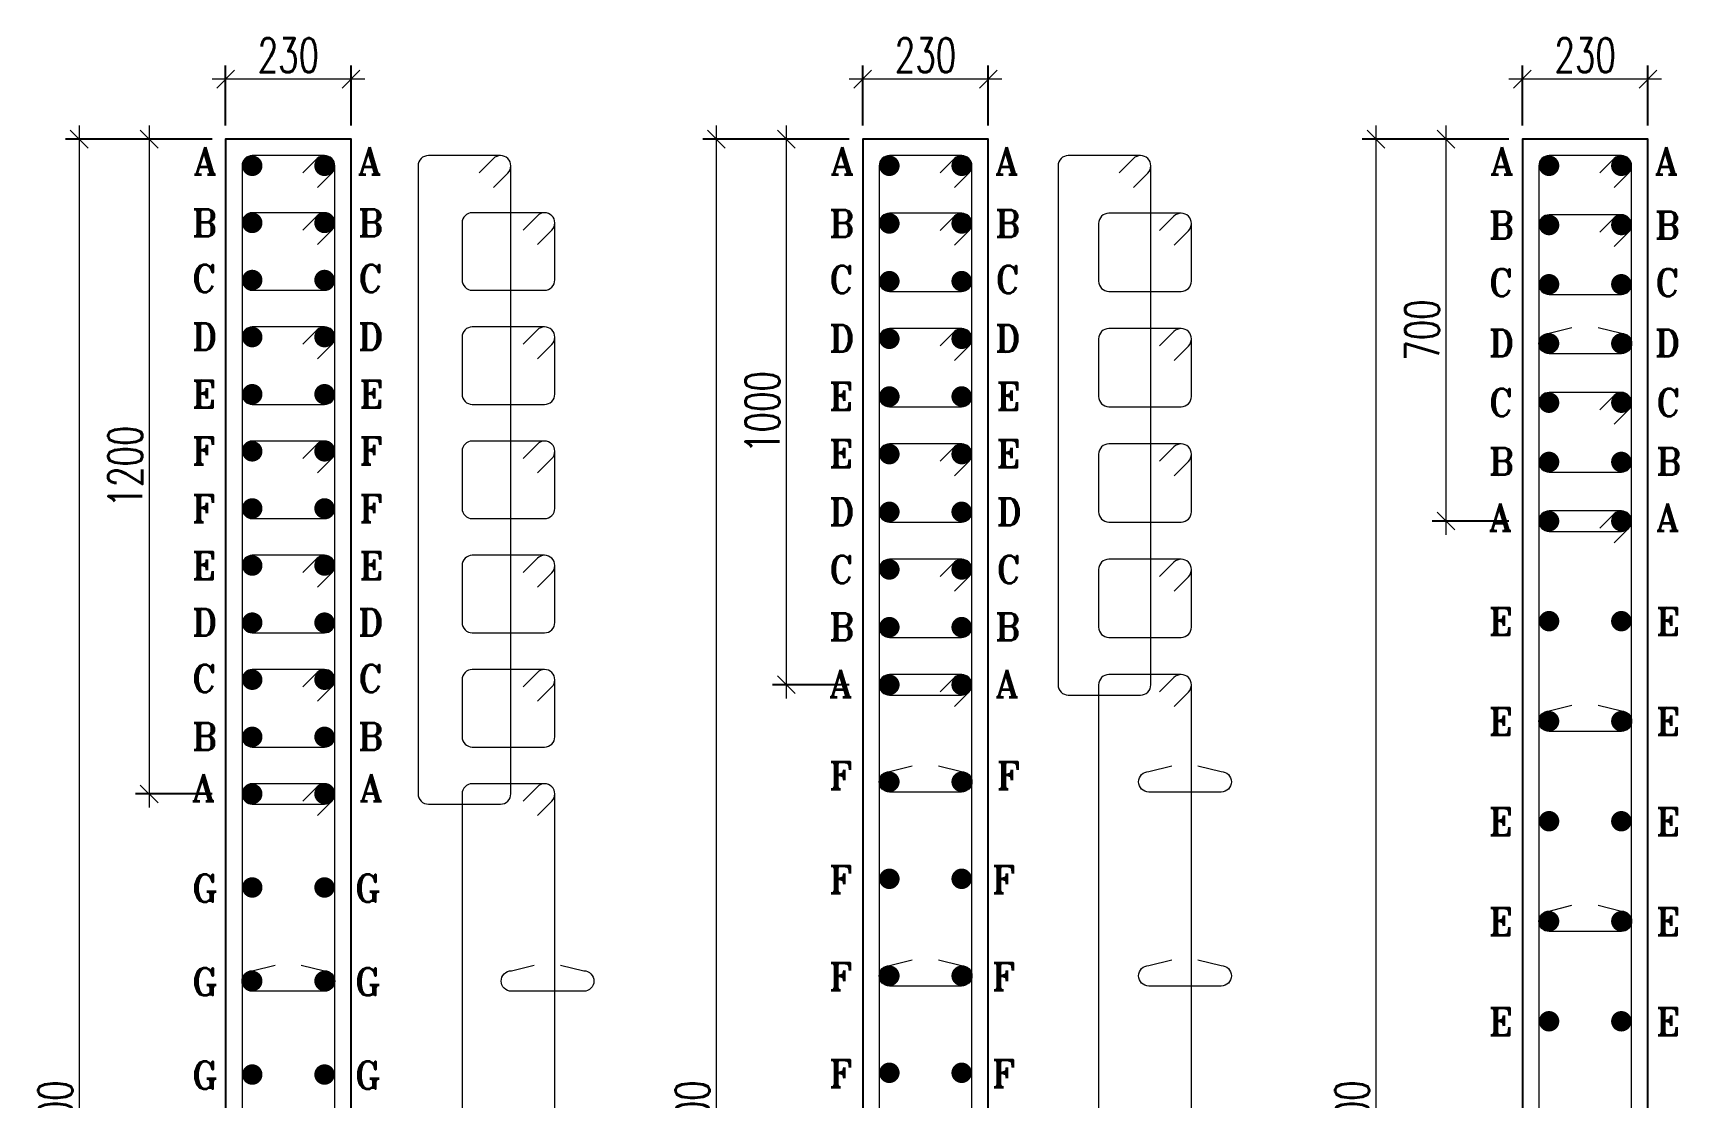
# Model space of a CAD drawing. Header units: millimetres. Extents: x 1123469 to 1752051, y -126924 to 196924.
# Drawn here: x 1614841 to 1626904, y -83919 to -76117 of the extents above; entities that cross this region are included whole.
import ezdxf

# ---------------------------------------------------------------- set-up
doc = ezdxf.new("R2010")
doc.units = ezdxf.units.MM
doc.header["$LTSCALE"] = 500
doc.header["$MEASUREMENT"] = 0
doc.header["$PDMODE"] = 34
doc.layers.get('Defpoints').update_dxf_attribs({"lineweight": 0})
doc.layers.add('DIAMENTION', color=1, linetype='Continuous', lineweight=0)
doc.layers.add('STEEL', color=7, linetype='Continuous', lineweight=20)
for name, color, linetype in [('Reinf', 4, 'Continuous'), ('S-TEXT', 3, 'Continuous'), ('TOWER AREA COLUMN.', 6, 'Continuous')]:
    doc.layers.add(name, color=color, linetype=linetype)
doc.styles.add('2MM', font='romans.shx', dxfattribs={"width": 0.7})
doc.styles.add('ROMANT', font='romant__.ttf', dxfattribs={"width": 0.9, "height": 600})
doc.dimstyles.new('SHUIB', dxfattribs={"dimtxt": 200, "dimasz": 180, "dimexe": 100, "dimexo": 250, "dimgap": 50, "dimtad": 2, "dimdec": 0, "dimzin": 1, "dimdsep": 46, "dimtxsty": '2MM', "dimblk": 'OBLIQUE', "dimcen": 0, "dimdle": 100, "dimclrd": 1, "dimclre": 1, "dimclrt": 3, "dimadec": 0, "dimazin": 0, "dimtfac": 1, "dimtdec": 0, "dimtix": 1, "dimtmove": 2, "dimatfit": 3, "dimfxl": 1, "dimtolj": 1, "dimlwd": -1, "dimarcsym": 0})

# ---------------------------------------------------------------- blocks, each defined once
blk = doc.blocks.new('_Oblique')
at = {"color": 0, "linetype": 'ByBlock', "lineweight": -2}
blk.add_line((-0.5, -0.5), (0.5, 0.5), dxfattribs=at)
blk = doc.blocks.new('*D294')
at = {"layer": 'Defpoints', "color": 0, "ltscale": 100, "transparency": 16777216}
for p in [(1616254, -76456), (1616254, -76896), (1617174, -76896)]:
    blk.add_point(p, dxfattribs=at)
at = {"layer": 'DIAMENTION', "color": 1, "lineweight": -2, "ltscale": 100, "transparency": 16777216}
for p, q in [((1616254, -76796), (1616254, -76356)), ((1617174, -76796), (1617174, -76356))]:
    blk.add_line(p, q, dxfattribs=at)
at = {"layer": 'DIAMENTION', "color": 1, "ltscale": 100, "transparency": 16777216}
blk.add_line((1617274, -76456), (1616154, -76456), dxfattribs=at)
at = {"layer": 'DIAMENTION', "color": 1, "ltscale": 100, "transparency": 16777216, "xscale": 130, "yscale": 130, "zscale": 130, "rotation": 180}
blk.add_blockref('_Oblique', (1616254, -76456), dxfattribs=at)
at = {"layer": 'DIAMENTION', "color": 1, "ltscale": 100, "transparency": 16777216, "xscale": 130, "yscale": 130, "zscale": 130}
blk.add_blockref('_Oblique', (1617174, -76456), dxfattribs=at)
at = {"layer": 'DIAMENTION', "color": 3, "ltscale": 100, "transparency": 16777216, "insert": (1616714, -76281), "char_height": 250, "attachment_point": 5, "style": '2MM'}
blk.add_mtext('\\A1;230', dxfattribs=at)
blk = doc.blocks.new('*D295')
at = {"layer": 'Defpoints', "color": 0, "ltscale": 100, "transparency": 16777216}
for p in [(1616254, -76896), (1615180, -91296), (1616254, -91296)]:
    blk.add_point(p, dxfattribs=at)
at = {"layer": 'DIAMENTION', "color": 1, "ltscale": 100, "transparency": 16777216}
blk.add_line((1615180, -76796), (1615180, -91396), dxfattribs=at)
at = {"layer": 'DIAMENTION', "color": 1, "lineweight": -2, "ltscale": 100, "transparency": 16777216}
for p, q in [((1616154, -76896), (1615080, -76896)), ((1616154, -91296), (1615080, -91296))]:
    blk.add_line(p, q, dxfattribs=at)
at = {"layer": 'DIAMENTION', "color": 1, "ltscale": 100, "transparency": 16777216, "xscale": 130, "yscale": 130, "zscale": 130}
for p, rotation in [((1615180, -76896), 90), ((1615180, -91296), 270)]:
    blk.add_blockref('_Oblique', p, dxfattribs=dict(at, rotation=rotation))
at = {"layer": 'DIAMENTION', "color": 3, "ltscale": 100, "transparency": 16777216, "insert": (1615005, -84096), "char_height": 250, "attachment_point": 5, "rotation": 90, "style": '2MM'}
blk.add_mtext('\\A1;3600', dxfattribs=at)
blk = doc.blocks.new('*D769')
at = {"layer": 'Defpoints', "color": 0, "ltscale": 100, "transparency": 16777216}
for p in [(1616254, -76896), (1615693, -81696), (1616254, -81696)]:
    blk.add_point(p, dxfattribs=at)
at = {"layer": 'DIAMENTION', "color": 1, "ltscale": 100, "transparency": 16777216}
blk.add_line((1615693, -76796), (1615693, -81796), dxfattribs=at)
at = {"layer": 'DIAMENTION', "color": 1, "lineweight": -2, "ltscale": 100, "transparency": 16777216}
for p, q in [((1616154, -76896), (1615593, -76896)), ((1616154, -81696), (1615593, -81696))]:
    blk.add_line(p, q, dxfattribs=at)
at = {"layer": 'DIAMENTION', "color": 1, "ltscale": 100, "transparency": 16777216, "xscale": 130, "yscale": 130, "zscale": 130}
for p, rotation in [((1615693, -76896), 90), ((1615693, -81696), 270)]:
    blk.add_blockref('_Oblique', p, dxfattribs=dict(at, rotation=rotation))
at = {"layer": 'DIAMENTION', "color": 3, "ltscale": 100, "transparency": 16777216, "insert": (1615518, -79296), "char_height": 250, "attachment_point": 5, "rotation": 90, "style": '2MM'}
blk.add_mtext('\\A1;1200', dxfattribs=at)
blk = doc.blocks.new('*D771')
at = {"layer": 'Defpoints', "color": 0, "ltscale": 100, "transparency": 16777216}
for p in [(1620926, -76456), (1620926, -76896), (1621846, -76896)]:
    blk.add_point(p, dxfattribs=at)
at = {"layer": 'DIAMENTION', "color": 1, "lineweight": -2, "ltscale": 100, "transparency": 16777216}
for p, q in [((1620926, -76796), (1620926, -76356)), ((1621846, -76796), (1621846, -76356))]:
    blk.add_line(p, q, dxfattribs=at)
at = {"layer": 'DIAMENTION', "color": 1, "ltscale": 100, "transparency": 16777216}
blk.add_line((1621946, -76456), (1620826, -76456), dxfattribs=at)
at = {"layer": 'DIAMENTION', "color": 1, "ltscale": 100, "transparency": 16777216, "xscale": 130, "yscale": 130, "zscale": 130, "rotation": 180}
blk.add_blockref('_Oblique', (1620926, -76456), dxfattribs=at)
at = {"layer": 'DIAMENTION', "color": 1, "ltscale": 100, "transparency": 16777216, "xscale": 130, "yscale": 130, "zscale": 130}
blk.add_blockref('_Oblique', (1621846, -76456), dxfattribs=at)
at = {"layer": 'DIAMENTION', "color": 3, "ltscale": 100, "transparency": 16777216, "insert": (1621386, -76281), "char_height": 250, "attachment_point": 5, "style": '2MM'}
blk.add_mtext('\\A1;230', dxfattribs=at)
blk = doc.blocks.new('*D772')
at = {"layer": 'Defpoints', "color": 0, "ltscale": 100, "transparency": 16777216}
for p in [(1620926, -76896), (1619852, -91296), (1620926, -91296)]:
    blk.add_point(p, dxfattribs=at)
at = {"layer": 'DIAMENTION', "color": 1, "ltscale": 100, "transparency": 16777216}
blk.add_line((1619852, -76796), (1619852, -91396), dxfattribs=at)
at = {"layer": 'DIAMENTION', "color": 1, "lineweight": -2, "ltscale": 100, "transparency": 16777216}
for p, q in [((1620826, -76896), (1619752, -76896)), ((1620826, -91296), (1619752, -91296))]:
    blk.add_line(p, q, dxfattribs=at)
at = {"layer": 'DIAMENTION', "color": 1, "ltscale": 100, "transparency": 16777216, "xscale": 130, "yscale": 130, "zscale": 130}
for p, rotation in [((1619852, -76896), 90), ((1619852, -91296), 270)]:
    blk.add_blockref('_Oblique', p, dxfattribs=dict(at, rotation=rotation))
at = {"layer": 'DIAMENTION', "color": 3, "ltscale": 100, "transparency": 16777216, "insert": (1619677, -84096), "char_height": 250, "attachment_point": 5, "rotation": 90, "style": '2MM'}
blk.add_mtext('\\A1;3600', dxfattribs=at)
blk = doc.blocks.new('*D770')
at = {"layer": 'Defpoints', "color": 0, "ltscale": 100, "transparency": 16777216}
for p in [(1620926, -76896), (1620365, -80896), (1620926, -80896)]:
    blk.add_point(p, dxfattribs=at)
at = {"layer": 'DIAMENTION', "color": 1, "ltscale": 100, "transparency": 16777216}
blk.add_line((1620365, -76796), (1620365, -80996), dxfattribs=at)
at = {"layer": 'DIAMENTION', "color": 1, "lineweight": -2, "ltscale": 100, "transparency": 16777216}
for p, q in [((1620826, -76896), (1620265, -76896)), ((1620826, -80896), (1620265, -80896))]:
    blk.add_line(p, q, dxfattribs=at)
at = {"layer": 'DIAMENTION', "color": 1, "ltscale": 100, "transparency": 16777216, "xscale": 130, "yscale": 130, "zscale": 130}
for p, rotation in [((1620365, -76896), 90), ((1620365, -80896), 270)]:
    blk.add_blockref('_Oblique', p, dxfattribs=dict(at, rotation=rotation))
at = {"layer": 'DIAMENTION', "color": 3, "ltscale": 100, "transparency": 16777216, "insert": (1620190, -78896), "char_height": 250, "attachment_point": 5, "rotation": 90, "style": '2MM'}
blk.add_mtext('\\A1;1000', dxfattribs=at)
blk = doc.blocks.new('*D774')
at = {"layer": 'Defpoints', "color": 0, "ltscale": 100, "transparency": 16777216}
for p in [(1625763, -76456), (1625763, -76896), (1626683, -76896)]:
    blk.add_point(p, dxfattribs=at)
at = {"layer": 'DIAMENTION', "color": 1, "lineweight": -2, "ltscale": 100, "transparency": 16777216}
for p, q in [((1625763, -76796), (1625763, -76356)), ((1626683, -76796), (1626683, -76356))]:
    blk.add_line(p, q, dxfattribs=at)
at = {"layer": 'DIAMENTION', "color": 1, "ltscale": 100, "transparency": 16777216}
blk.add_line((1626783, -76456), (1625663, -76456), dxfattribs=at)
at = {"layer": 'DIAMENTION', "color": 1, "ltscale": 100, "transparency": 16777216, "xscale": 130, "yscale": 130, "zscale": 130, "rotation": 180}
blk.add_blockref('_Oblique', (1625763, -76456), dxfattribs=at)
at = {"layer": 'DIAMENTION', "color": 1, "ltscale": 100, "transparency": 16777216, "xscale": 130, "yscale": 130, "zscale": 130}
blk.add_blockref('_Oblique', (1626683, -76456), dxfattribs=at)
at = {"layer": 'DIAMENTION', "color": 3, "ltscale": 100, "transparency": 16777216, "insert": (1626223, -76281), "char_height": 250, "attachment_point": 5, "style": '2MM'}
blk.add_mtext('\\A1;230', dxfattribs=at)
blk = doc.blocks.new('*D775')
at = {"layer": 'Defpoints', "color": 0, "ltscale": 100, "transparency": 16777216}
for p in [(1625763, -76896), (1624689, -91296), (1625763, -91296)]:
    blk.add_point(p, dxfattribs=at)
at = {"layer": 'DIAMENTION', "color": 1, "ltscale": 100, "transparency": 16777216}
blk.add_line((1624689, -76796), (1624689, -91396), dxfattribs=at)
at = {"layer": 'DIAMENTION', "color": 1, "lineweight": -2, "ltscale": 100, "transparency": 16777216}
for p, q in [((1625663, -76896), (1624589, -76896)), ((1625663, -91296), (1624589, -91296))]:
    blk.add_line(p, q, dxfattribs=at)
at = {"layer": 'DIAMENTION', "color": 1, "ltscale": 100, "transparency": 16777216, "xscale": 130, "yscale": 130, "zscale": 130}
for p, rotation in [((1624689, -76896), 90), ((1624689, -91296), 270)]:
    blk.add_blockref('_Oblique', p, dxfattribs=dict(at, rotation=rotation))
at = {"layer": 'DIAMENTION', "color": 3, "ltscale": 100, "transparency": 16777216, "insert": (1624514, -84096), "char_height": 250, "attachment_point": 5, "rotation": 90, "style": '2MM'}
blk.add_mtext('\\A1;3600', dxfattribs=at)
blk = doc.blocks.new('*D773')
at = {"layer": 'Defpoints', "color": 0, "ltscale": 100, "transparency": 16777216}
for p in [(1625763, -76896), (1625202, -79696), (1625763, -79696)]:
    blk.add_point(p, dxfattribs=at)
at = {"layer": 'DIAMENTION', "color": 1, "ltscale": 100, "transparency": 16777216}
blk.add_line((1625202, -76796), (1625202, -79796), dxfattribs=at)
at = {"layer": 'DIAMENTION', "color": 1, "lineweight": -2, "ltscale": 100, "transparency": 16777216}
for p, q in [((1625663, -76896), (1625102, -76896)), ((1625663, -79696), (1625102, -79696))]:
    blk.add_line(p, q, dxfattribs=at)
at = {"layer": 'DIAMENTION', "color": 1, "ltscale": 100, "transparency": 16777216, "xscale": 130, "yscale": 130, "zscale": 130}
for p, rotation in [((1625202, -76896), 90), ((1625202, -79696), 270)]:
    blk.add_blockref('_Oblique', p, dxfattribs=dict(at, rotation=rotation))
at = {"layer": 'DIAMENTION', "color": 3, "ltscale": 100, "transparency": 16777216, "insert": (1625027, -78296), "char_height": 250, "attachment_point": 5, "rotation": 90, "style": '2MM'}
blk.add_mtext('\\A1;700', dxfattribs=at)

msp = doc.modelspace()

# ---------------------------------------------------------------- linework, layer by layer
at = {"layer": 'Reinf', "color": 4, "linetype": 'ByBlock', "const_width": 75}
for points in [[(1616449.1, -77128.9, -1), (1616449.1, -77053.9, -1)], [(1616979.1, -77128.9, 1), (1616979.1, -77053.9, 1)], [(1621121, -77128.9, -1), (1621121, -77053.9, -1)], [(1621651, -77128.9, 1), (1621651, -77053.9, 1)], [(1625958.3, -77128.9, -1), (1625958.3, -77053.9, -1)], [(1626488.3, -77128.9, 1), (1626488.3, -77053.9, 1)], [(1616449.1, -77547.5, -1), (1616449.1, -77472.5, -1)], [(1616979.1, -77547.5, 1), (1616979.1, -77472.5, 1)], [(1621121, -77551.7, -1), (1621121, -77476.7, -1)], [(1621651, -77551.7, 1), (1621651, -77476.7, 1)], [(1625958.3, -77563.1, -1), (1625958.3, -77488.1, -1)], [(1626488.3, -77563.1, 1), (1626488.3, -77488.1, 1)], [(1616449.1, -77966.2, -1), (1616449.1, -77891.2, -1)], [(1616979.1, -77966.2, 1), (1616979.1, -77891.2, 1)], [(1621121, -77974.5, -1), (1621121, -77899.5, -1)], [(1621651, -77974.5, 1), (1621651, -77899.5, 1)], [(1625958.3, -77997.2, -1), (1625958.3, -77922.2, -1)], [(1626488.3, -77997.2, 1), (1626488.3, -77922.2, 1)], [(1616449.1, -78384.8, -1), (1616449.1, -78309.8, -1)], [(1616979.1, -78384.8, 1), (1616979.1, -78309.8, 1)], [(1621121, -78397.2, -1), (1621121, -78322.2, -1)], [(1621651, -78397.2, 1), (1621651, -78322.2, 1)], [(1625958.3, -78431.4, -1), (1625958.3, -78356.4, -1)], [(1626488.3, -78431.4, 1), (1626488.3, -78356.4, 1)], [(1616449.1, -78803.4, -1), (1616449.1, -78728.4, -1)], [(1616979.1, -78803.4, 1), (1616979.1, -78728.4, 1)], [(1621121, -78820, -1), (1621121, -78745, -1)], [(1621651, -78820, 1), (1621651, -78745, 1)], [(1625958.3, -78865.6, -1), (1625958.3, -78790.6, -1)], [(1626488.3, -78865.6, 1), (1626488.3, -78790.6, 1)], [(1616449.1, -79222.1, -1), (1616449.1, -79147.1, -1)], [(1616979.1, -79222.1, 1), (1616979.1, -79147.1, 1)], [(1621121, -79242.8, -1), (1621121, -79167.8, -1)], [(1621651, -79242.8, 1), (1621651, -79167.8, 1)], [(1625958.3, -79299.7, -1), (1625958.3, -79224.7, -1)], [(1626488.3, -79299.7, 1), (1626488.3, -79224.7, 1)], [(1616449.1, -79640.7, -1), (1616449.1, -79565.7, -1)], [(1616979.1, -79640.7, 1), (1616979.1, -79565.7, 1)], [(1621121, -79665.6, -1), (1621121, -79590.6, -1)], [(1621651, -79665.6, 1), (1621651, -79590.6, 1)], [(1625958.3, -79733.9, -1), (1625958.3, -79658.9, -1)], [(1626488.3, -79733.9, 1), (1626488.3, -79658.9, 1)], [(1616449.1, -80059.4, -1), (1616449.1, -79984.4, -1)], [(1616979.1, -80059.4, 1), (1616979.1, -79984.4, 1)], [(1621121, -80088.3, -1), (1621121, -80013.3, -1)], [(1621651, -80088.3, 1), (1621651, -80013.3, 1)], [(1616449.1, -80478, -1), (1616449.1, -80403, -1)], [(1616979.1, -80478, 1), (1616979.1, -80403, 1)], [(1621121, -80511.1, -1), (1621121, -80436.1, -1)], [(1621651, -80511.1, 1), (1621651, -80436.1, 1)], [(1625958.3, -80467.2, -1), (1625958.3, -80392.2, -1)], [(1626488.3, -80467.2, 1), (1626488.3, -80392.2, 1)], [(1616449.1, -80896.6, -1), (1616449.1, -80821.6, -1)], [(1616979.1, -80896.6, 1), (1616979.1, -80821.6, 1)], [(1621121, -80933.9, -1), (1621121, -80858.9, -1)], [(1621651, -80933.9, 1), (1621651, -80858.9, 1)], [(1625958.3, -81200.6, -1), (1625958.3, -81125.6, -1)], [(1626488.3, -81200.6, 1), (1626488.3, -81125.6, 1)], [(1616449.1, -81315.3, -1), (1616449.1, -81240.3, -1)], [(1616979.1, -81315.3, 1), (1616979.1, -81240.3, 1)], [(1621121, -81570, 1), (1621121, -81645, 1)], [(1621651, -81570, -1), (1621651, -81645, -1)], [(1616449.1, -81658.9, 1), (1616449.1, -81733.9, 1)], [(1616979.1, -81658.9, -1), (1616979.1, -81733.9, -1)], [(1625958.3, -81933.9, -1), (1625958.3, -81858.9, -1)], [(1626488.3, -81933.9, 1), (1626488.3, -81858.9, 1)], [(1621121, -82356.1, -1), (1621121, -82281.1, -1)], [(1621651, -82356.1, 1), (1621651, -82281.1, 1)], [(1616449.1, -82419.6, -1), (1616449.1, -82344.6, -1)], [(1616979.1, -82419.6, 1), (1616979.1, -82344.6, 1)], [(1625958.3, -82667.2, -1), (1625958.3, -82592.2, -1)], [(1626488.3, -82667.2, 1), (1626488.3, -82592.2, 1)], [(1616449.1, -83105.3, -1), (1616449.1, -83030.3, -1)], [(1616979.1, -83105.3, 1), (1616979.1, -83030.3, 1)], [(1621121, -83067.2, -1), (1621121, -82992.2, -1)], [(1621651, -83067.2, 1), (1621651, -82992.2, 1)], [(1625958.3, -83400.6, -1), (1625958.3, -83325.6, -1)], [(1626488.3, -83400.6, 1), (1626488.3, -83325.6, 1)], [(1616449.1, -83791, -1), (1616449.1, -83716, -1)], [(1616979.1, -83791, 1), (1616979.1, -83716, 1)], [(1621121, -83778.3, -1), (1621121, -83703.3, -1)], [(1621651, -83778.3, 1), (1621651, -83703.3, 1)]]:
    msp.add_lwpolyline(points, format="xyb", close=True, dxfattribs=at)
at = {"layer": 'STEEL', "color": 4, "linetype": 'ByBlock'}
for points in [[(1616449.1, -81771.4), (1616979.1, -81771.4, 0.4142136), (1617054.1, -81696.4), (1617054.1, -77091.4, 0.4142136), (1616979.1, -77016.4), (1616449.1, -77016.4, 0.4142136), (1616374.1, -77091.4), (1616374.1, -81696.4, 0.4142136)], [(1617740.3, -81771.4), (1618270.3, -81771.4, 0.4142136), (1618345.3, -81696.4), (1618345.3, -77091.4, 0.4142136), (1618270.3, -77016.4), (1617740.3, -77016.4, 0.4142136), (1617665.3, -77091.4), (1617665.3, -81696.4, 0.4142136)], [(1621121, -80971.4), (1621651, -80971.4, 0.4142136), (1621726, -80896.4), (1621726, -77091.4, 0.4142136), (1621651, -77016.4), (1621121, -77016.4, 0.4142136), (1621046, -77091.4), (1621046, -80896.4, 0.4142136)], [(1622433.2, -80971.4), (1622963.2, -80971.4, 0.4142136), (1623038.2, -80896.4), (1623038.2, -77091.4, 0.4142136), (1622963.2, -77016.4), (1622433.2, -77016.4, 0.4142136), (1622358.2, -77091.4), (1622358.2, -80896.4, 0.4142136)], [(1625958.3, -79771.4), (1626488.3, -79771.4, 0.4142136), (1626563.3, -79696.4), (1626563.3, -77091.4, 0.4142136), (1626488.3, -77016.4), (1625958.3, -77016.4, 0.4142136), (1625883.3, -77091.4), (1625883.3, -79696.4, 0.4142136)], [(1616449.1, -78003.4), (1616979.1, -78003.4, 0.4142136), (1617054.1, -77928.4), (1617054.1, -77510, 0.4142136), (1616979.1, -77435), (1616449.1, -77435, 0.4142136), (1616374.1, -77510), (1616374.1, -77928.4, 0.4142136)], [(1618062.6, -78003.4), (1618592.6, -78003.4, 0.4142136), (1618667.6, -77928.4), (1618667.6, -77510, 0.4142136), (1618592.6, -77435), (1618062.6, -77435, 0.4142136), (1617987.6, -77510), (1617987.6, -77928.4, 0.4142136)], [(1621121, -78011.7), (1621651, -78011.7, 0.4142136), (1621726, -77936.7), (1621726, -77514.2, 0.4142136), (1621651, -77439.2), (1621121, -77439.2, 0.4142136), (1621046, -77514.2), (1621046, -77936.7, 0.4142136)], [(1622730.6, -78011.7), (1623260.6, -78011.7, 0.4142136), (1623335.6, -77936.7), (1623335.6, -77514.2, 0.4142136), (1623260.6, -77439.2), (1622730.6, -77439.2, 0.4142136), (1622655.6, -77514.2), (1622655.6, -77936.7, 0.4142136)], [(1625958.3, -78034.4), (1626488.3, -78034.4, 0.4142136), (1626563.3, -77959.4), (1626563.3, -77525.6, 0.4142136), (1626488.3, -77450.6), (1625958.3, -77450.6, 0.4142136), (1625883.3, -77525.6), (1625883.3, -77959.4, 0.4142136)], [(1616449.1, -78840.7), (1616979.1, -78840.7, 0.4142136), (1617054.1, -78765.7), (1617054.1, -78347.3, 0.4142136), (1616979.1, -78272.3), (1616449.1, -78272.3, 0.4142136), (1616374.1, -78347.3), (1616374.1, -78765.7, 0.4142136)], [(1618062.6, -78840.7), (1618592.6, -78840.7, 0.4142136), (1618667.6, -78765.7), (1618667.6, -78347.3, 0.4142136), (1618592.6, -78272.3), (1618062.6, -78272.3, 0.4142136), (1617987.6, -78347.3), (1617987.6, -78765.7, 0.4142136)], [(1621121, -78857.2), (1621651, -78857.2, 0.4142136), (1621726, -78782.2), (1621726, -78359.7, 0.4142136), (1621651, -78284.7), (1621121, -78284.7, 0.4142136), (1621046, -78359.7), (1621046, -78782.2, 0.4142136)], [(1622730.6, -78857.2), (1623260.6, -78857.2, 0.4142136), (1623335.6, -78782.2), (1623335.6, -78359.7, 0.4142136), (1623260.6, -78284.7), (1622730.6, -78284.7, 0.4142136), (1622655.6, -78359.7), (1622655.6, -78782.2, 0.4142136)], [(1625958.3, -79336.9), (1626488.3, -79336.9, 0.4142136), (1626563.3, -79261.9), (1626563.3, -78828.1, 0.4142136), (1626488.3, -78753.1), (1625958.3, -78753.1, 0.4142136), (1625883.3, -78828.1), (1625883.3, -79261.9, 0.4142136)], [(1616449.1, -79677.9), (1616979.1, -79677.9, 0.4142136), (1617054.1, -79602.9), (1617054.1, -79184.6, 0.4142136), (1616979.1, -79109.6), (1616449.1, -79109.6, 0.4142136), (1616374.1, -79184.6), (1616374.1, -79602.9, 0.4142136)], [(1618062.6, -79677.9), (1618592.6, -79677.9, 0.4142136), (1618667.6, -79602.9), (1618667.6, -79184.6, 0.4142136), (1618592.6, -79109.6), (1618062.6, -79109.6, 0.4142136), (1617987.6, -79184.6), (1617987.6, -79602.9, 0.4142136)], [(1621121, -79702.8), (1621651, -79702.8, 0.4142136), (1621726, -79627.8), (1621726, -79205.3, 0.4142136), (1621651, -79130.3), (1621121, -79130.3, 0.4142136), (1621046, -79205.3), (1621046, -79627.8, 0.4142136)], [(1622730.6, -79702.8), (1623260.6, -79702.8, 0.4142136), (1623335.6, -79627.8), (1623335.6, -79205.3, 0.4142136), (1623260.6, -79130.3), (1622730.6, -79130.3, 0.4142136), (1622655.6, -79205.3), (1622655.6, -79627.8, 0.4142136)], [(1625958.3, -88571.4), (1626488.3, -88571.4, 0.4142136), (1626563.3, -88496.4), (1626563.3, -79696.4, 0.4142136), (1626488.3, -79621.4), (1625958.3, -79621.4, 0.4142136), (1625883.3, -79696.4), (1625883.3, -88496.4, 0.4142136)], [(1616449.1, -80515.2), (1616979.1, -80515.2, 0.4142136), (1617054.1, -80440.2), (1617054.1, -80021.9, 0.4142136), (1616979.1, -79946.9), (1616449.1, -79946.9, 0.4142136), (1616374.1, -80021.9), (1616374.1, -80440.2, 0.4142136)], [(1618062.6, -80515.2), (1618592.6, -80515.2, 0.4142136), (1618667.6, -80440.2), (1618667.6, -80021.9, 0.4142136), (1618592.6, -79946.9), (1618062.6, -79946.9, 0.4142136), (1617987.6, -80021.9), (1617987.6, -80440.2, 0.4142136)], [(1621121, -80548.3), (1621651, -80548.3, 0.4142136), (1621726, -80473.3), (1621726, -80050.8, 0.4142136), (1621651, -79975.8), (1621121, -79975.8, 0.4142136), (1621046, -80050.8), (1621046, -80473.3, 0.4142136)], [(1622730.6, -80548.3), (1623260.6, -80548.3, 0.4142136), (1623335.6, -80473.3), (1623335.6, -80050.8, 0.4142136), (1623260.6, -79975.8), (1622730.6, -79975.8, 0.4142136), (1622655.6, -80050.8), (1622655.6, -80473.3, 0.4142136)], [(1616449.1, -81352.5), (1616979.1, -81352.5, 0.4142136), (1617054.1, -81277.5), (1617054.1, -80859.1, 0.4142136), (1616979.1, -80784.1), (1616449.1, -80784.1, 0.4142136), (1616374.1, -80859.1), (1616374.1, -81277.5, 0.4142136)], [(1618062.6, -81352.5), (1618592.6, -81352.5, 0.4142136), (1618667.6, -81277.5), (1618667.6, -80859.1, 0.4142136), (1618592.6, -80784.1), (1618062.6, -80784.1, 0.4142136), (1617987.6, -80859.1), (1617987.6, -81277.5, 0.4142136)], [(1621121, -87371.4), (1621651, -87371.4, 0.4142136), (1621726, -87296.4), (1621726, -80896.4, 0.4142136), (1621651, -80821.4), (1621121, -80821.4, 0.4142136), (1621046, -80896.4), (1621046, -87296.4, 0.4142136)], [(1622730.6, -87371.4), (1623260.6, -87371.4, 0.4142136), (1623335.6, -87296.4), (1623335.6, -80896.4, 0.4142136), (1623260.6, -80821.4), (1622730.6, -80821.4, 0.4142136), (1622655.6, -80896.4), (1622655.6, -87296.4, 0.4142136)], [(1616449.1, -86571.4), (1616979.1, -86571.4, 0.4142136), (1617054.1, -86496.4), (1617054.1, -81696.4, 0.4142136), (1616979.1, -81621.4), (1616449.1, -81621.4, 0.4142136), (1616374.1, -81696.4), (1616374.1, -86496.4, 0.4142136)], [(1618062.6, -86571.4), (1618592.6, -86571.4, 0.4142136), (1618667.6, -86496.4), (1618667.6, -81696.4, 0.4142136), (1618592.6, -81621.4), (1618062.6, -81621.4, 0.4142136), (1617987.6, -81696.4), (1617987.6, -86496.4, 0.4142136)]]:
    msp.add_lwpolyline(points, format="xyb", close=True, dxfattribs=at)
for points in [[(1616927.1, -77249.6), (1617032.3, -77144.4, 0.4142136), (1617032.3, -77038.4), (1617032.3, -77038.4, 0.4142136), (1616926.2, -77038.4), (1616821, -77143.6)], [(1618218.2, -77249.6), (1618323.4, -77144.4, 0.4142136), (1618323.4, -77038.4), (1618323.4, -77038.4, 0.4142136), (1618217.4, -77038.4), (1618112.2, -77143.6)], [(1621598.9, -77249.6), (1621704.1, -77144.4, 0.4142136), (1621704.1, -77038.4), (1621704.1, -77038.4, 0.4142136), (1621598.1, -77038.4), (1621492.9, -77143.6)], [(1622911.2, -77249.6), (1623016.4, -77144.4, 0.4142136), (1623016.4, -77038.4), (1623016.4, -77038.4, 0.4142136), (1622910.3, -77038.4), (1622805.1, -77143.6)], [(1626436.2, -77249.6), (1626541.4, -77144.4, 0.4142136), (1626541.4, -77038.4), (1626541.4, -77038.4, 0.4142136), (1626435.4, -77038.4), (1626330.2, -77143.6)], [(1616927.1, -77668.3), (1617032.3, -77563.1, 0.4142136), (1617032.3, -77457), (1617032.3, -77457, 0.4142136), (1616926.2, -77457), (1616821, -77562.2)], [(1618540.6, -77668.3), (1618645.8, -77563.1, 0.4142136), (1618645.8, -77457), (1618645.8, -77457, 0.4142136), (1618539.7, -77457), (1618434.5, -77562.2)], [(1621598.9, -77672.4), (1621704.1, -77567.2, 0.4142136), (1621704.1, -77461.1), (1621704.1, -77461.1, 0.4142136), (1621598.1, -77461.1), (1621492.9, -77566.4)], [(1623208.6, -77672.4), (1623313.8, -77567.2, 0.4142136), (1623313.8, -77461.1), (1623313.8, -77461.1, 0.4142136), (1623207.7, -77461.1), (1623102.5, -77566.4)], [(1626436.2, -77683.8), (1626541.4, -77578.6, 0.4142136), (1626541.4, -77472.5), (1626541.4, -77472.5, 0.4142136), (1626435.4, -77472.5), (1626330.2, -77577.7)], [(1616927.1, -78505.6), (1617032.3, -78400.3, 0.4142136), (1617032.3, -78294.3), (1617032.3, -78294.3, 0.4142136), (1616926.2, -78294.3), (1616821, -78399.5)], [(1618540.6, -78505.6), (1618645.8, -78400.3, 0.4142136), (1618645.8, -78294.3), (1618645.8, -78294.3, 0.4142136), (1618539.7, -78294.3), (1618434.5, -78399.5)], [(1621598.9, -78518), (1621704.1, -78412.8, 0.4142136), (1621704.1, -78306.7), (1621704.1, -78306.7, 0.4142136), (1621598.1, -78306.7), (1621492.9, -78411.9)], [(1623208.6, -78518), (1623313.8, -78412.8, 0.4142136), (1623313.8, -78306.7), (1623313.8, -78306.7, 0.4142136), (1623207.7, -78306.7), (1623102.5, -78411.9)], [(1626318, -78276.7), (1626488.3, -78318.9, -0.4142136), (1626563.3, -78393.9), (1626563.3, -78393.9, -0.4142136), (1626488.3, -78468.9), (1625958.3, -78468.9, -0.4142136), (1625883.3, -78393.9), (1625883.3, -78393.9, -0.4142136), (1625958.3, -78318.9), (1626125.6, -78276.7)], [(1626436.2, -78986.3), (1626541.4, -78881.1, 0.4142136), (1626541.4, -78775), (1626541.4, -78775, 0.4142136), (1626435.4, -78775), (1626330.2, -78880.2)], [(1616927.1, -79342.8), (1617032.3, -79237.6, 0.4142136), (1617032.3, -79131.5), (1617032.3, -79131.5, 0.4142136), (1616926.2, -79131.5), (1616821, -79236.8)], [(1618540.6, -79342.8), (1618645.8, -79237.6, 0.4142136), (1618645.8, -79131.5), (1618645.8, -79131.5, 0.4142136), (1618539.7, -79131.5), (1618434.5, -79236.8)], [(1621598.9, -79363.5), (1621704.1, -79258.3, 0.4142136), (1621704.1, -79152.3), (1621704.1, -79152.3, 0.4142136), (1621598.1, -79152.3), (1621492.9, -79257.5)], [(1623208.6, -79363.5), (1623313.8, -79258.3, 0.4142136), (1623313.8, -79152.3), (1623313.8, -79152.3, 0.4142136), (1623207.7, -79152.3), (1623102.5, -79257.5)], [(1626436.2, -79854.6), (1626541.4, -79749.4, 0.4142136), (1626541.4, -79643.4), (1626541.4, -79643.4, 0.4142136), (1626435.4, -79643.4), (1626330.2, -79748.6)], [(1616927.1, -80180.1), (1617032.3, -80074.9, 0.4142136), (1617032.3, -79968.8), (1617032.3, -79968.8, 0.4142136), (1616926.2, -79968.8), (1616821, -80074)], [(1618540.6, -80180.1), (1618645.8, -80074.9, 0.4142136), (1618645.8, -79968.8), (1618645.8, -79968.8, 0.4142136), (1618539.7, -79968.8), (1618434.5, -80074)], [(1621598.9, -80209.1), (1621704.1, -80103.9, 0.4142136), (1621704.1, -79997.8), (1621704.1, -79997.8, 0.4142136), (1621598.1, -79997.8), (1621492.9, -80103)], [(1623208.6, -80209.1), (1623313.8, -80103.9, 0.4142136), (1623313.8, -79997.8), (1623313.8, -79997.8, 0.4142136), (1623207.7, -79997.8), (1623102.5, -80103)], [(1616927.1, -81017.4), (1617032.3, -80912.2, 0.4142136), (1617032.3, -80806.1), (1617032.3, -80806.1, 0.4142136), (1616926.2, -80806.1), (1616821, -80911.3)], [(1618540.6, -81017.4), (1618645.8, -80912.2, 0.4142136), (1618645.8, -80806.1), (1618645.8, -80806.1, 0.4142136), (1618539.7, -80806.1), (1618434.5, -80911.3)], [(1621598.9, -81054.6), (1621704.1, -80949.4, 0.4142136), (1621704.1, -80843.4), (1621704.1, -80843.4, 0.4142136), (1621598.1, -80843.4), (1621492.9, -80948.6)], [(1623208.6, -81054.6), (1623313.8, -80949.4, 0.4142136), (1623313.8, -80843.4), (1623313.8, -80843.4, 0.4142136), (1623207.7, -80843.4), (1623102.5, -80948.6)], [(1626318, -81045.8), (1626488.3, -81088.1, -0.4142136), (1626563.3, -81163.1), (1626563.3, -81163.1, -0.4142136), (1626488.3, -81238.1), (1625958.3, -81238.1, -0.4142136), (1625883.3, -81163.1), (1625883.3, -81163.1, -0.4142136), (1625958.3, -81088.1), (1626125.6, -81045.8)], [(1621480.7, -81490.3), (1621651, -81532.5, -0.4142136), (1621726, -81607.5), (1621726, -81607.5, -0.4142136), (1621651, -81682.5), (1621121, -81682.5, -0.4142136), (1621046, -81607.5), (1621046, -81607.5, -0.4142136), (1621121, -81532.5), (1621288.3, -81490.3)], [(1623383.4, -81490.3), (1623553.7, -81532.5, -0.4142136), (1623628.7, -81607.5), (1623628.7, -81607.5, -0.4142136), (1623553.7, -81682.5), (1623023.7, -81682.5, -0.4142136), (1622948.7, -81607.5), (1622948.7, -81607.5, -0.4142136), (1623023.7, -81532.5), (1623191, -81490.3)], [(1616927.1, -81854.6), (1617032.3, -81749.4, 0.4142136), (1617032.3, -81643.4), (1617032.3, -81643.4, 0.4142136), (1616926.2, -81643.4), (1616821, -81748.6)], [(1618540.6, -81854.6), (1618645.8, -81749.4, 0.4142136), (1618645.8, -81643.4), (1618645.8, -81643.4, 0.4142136), (1618539.7, -81643.4), (1618434.5, -81748.6)], [(1626318, -82512.5), (1626488.3, -82554.7, -0.4142136), (1626563.3, -82629.7), (1626563.3, -82629.7, -0.4142136), (1626488.3, -82704.7), (1625958.3, -82704.7, -0.4142136), (1625883.3, -82629.7), (1625883.3, -82629.7, -0.4142136), (1625958.3, -82554.7), (1626125.6, -82512.5)], [(1616808.8, -82950.6), (1616979.1, -82992.8, -0.4142136), (1617054.1, -83067.8), (1617054.1, -83067.8, -0.4142136), (1616979.1, -83142.8), (1616449.1, -83142.8, -0.4142136), (1616374.1, -83067.8), (1616374.1, -83067.8, -0.4142136), (1616449.1, -82992.8), (1616616.4, -82950.6)], [(1618709.4, -82950.6), (1618879.7, -82992.8, -0.4142136), (1618954.7, -83067.8), (1618954.7, -83067.8, -0.4142136), (1618879.7, -83142.8), (1618349.7, -83142.8, -0.4142136), (1618274.7, -83067.8), (1618274.7, -83067.8, -0.4142136), (1618349.7, -82992.8), (1618517, -82950.6)], [(1621480.7, -82912.5), (1621651, -82954.7, -0.4142136), (1621726, -83029.7), (1621726, -83029.7, -0.4142136), (1621651, -83104.7), (1621121, -83104.7, -0.4142136), (1621046, -83029.7), (1621046, -83029.7, -0.4142136), (1621121, -82954.7), (1621288.3, -82912.5)], [(1623383.4, -82912.5), (1623553.7, -82954.7, -0.4142136), (1623628.7, -83029.7), (1623628.7, -83029.7, -0.4142136), (1623553.7, -83104.7), (1623023.7, -83104.7, -0.4142136), (1622948.7, -83029.7), (1622948.7, -83029.7, -0.4142136), (1623023.7, -82954.7), (1623191, -82912.5)]]:
    msp.add_lwpolyline(points, format="xyb", dxfattribs=at)
at = {"layer": 'TOWER AREA COLUMN.', "color": 3}
for points in [[(1616254.1, -91296.4), (1617174.1, -91296.4), (1617174.1, -76896.4), (1616254.1, -76896.4)], [(1620926, -91296.4), (1621846, -91296.4), (1621846, -76896.4), (1620926, -76896.4)], [(1625763.3, -91296.4), (1626683.3, -91296.4), (1626683.3, -76896.4), (1625763.3, -76896.4)]]:
    msp.add_lwpolyline(points, close=True, dxfattribs=at)

# ---------------------------------------------------------------- texts
at = {"layer": 'S-TEXT', "color": 1, "style": 'ROMANT'}
for s, p in [('A', (1616017.2, -77155.2, 0)), ('A', (1617223, -77155.2, 0)), ('A', (1620689.1, -77155.2, 0)), ('A', (1621894.8, -77155.2, 0)), ('A', (1625526.4, -77155.2, 0)), ('A', (1626732.1, -77155.2, 0)), ('B', (1616005.6, -77610.1, 0)), ('B', (1617223, -77610.1, 0)), ('B', (1620677.5, -77614.3, 0)), ('B', (1621894.8, -77614.3, 0)), ('B', (1625514.8, -77625.7, 0)), ('B', (1626732.1, -77625.7, 0)), ('C', (1616005.6, -78016.9, 0)), ('C', (1617225.2, -78016.9, 0)), ('C', (1620677.5, -78025.2, 0)), ('C', (1621897, -78025.2, 0)), ('C', (1625514.8, -78048, 0)), ('C', (1626734.3, -78048, 0)), ('D', (1616005.6, -78443.9, 0)), ('D', (1617223, -78443.9, 0)), ('D', (1620677.5, -78456.3, 0)), ('D', (1621894.8, -78456.3, 0)), ('D', (1625514.8, -78490.5, 0)), ('D', (1626732.1, -78490.5, 0)), ('E', (1616005.6, -78864.2, 0)), ('E', (1617232.5, -78864.2, 0)), ('E', (1620677.5, -78880.7, 0)), ('E', (1621904.3, -78880.7, 0)), ('C', (1625514.8, -78926.3, 0)), ('C', (1626741.6, -78926.3, 0)), ('F', (1616005.6, -79280.4, 0)), ('F', (1617232.5, -79280.4, 0)), ('E', (1620677.5, -79301.1, 0)), ('E', (1621904.3, -79301.1, 0)), ('B', (1625514.8, -79358, 0)), ('B', (1626741.6, -79358, 0)), ('F', (1616005.6, -79704.3, 0)), ('F', (1617232.5, -79704.3, 0)), ('D', (1620677.5, -79729.1, 0)), ('D', (1621904.3, -79729.1, 0)), ('A', (1625514.8, -79767.2, 0)), ('A', (1626741.6, -79767.2, 0)), ('E', (1616005.6, -80121.5, 0)), ('E', (1617232.5, -80121.5, 0)), ('C', (1620677.5, -80150.5, 0)), ('C', (1621904.3, -80150.5, 0)), ('D', (1616005.6, -80538.1, 0)), ('D', (1617223, -80538.1, 0)), ('E', (1625514.8, -80530.8, 0)), ('E', (1626741.6, -80530.8, 0)), ('B', (1620677.5, -80571.3, 0)), ('B', (1621894.8, -80571.3, 0)), ('C', (1616005.6, -80949.8, 0)), ('C', (1617225.2, -80949.8, 0)), ('A', (1620677.5, -80987.1, 0)), ('A', (1621897, -80987.1, 0)), ('E', (1625514.8, -81264.1, 0)), ('E', (1626741.6, -81264.1, 0)), ('B', (1616005.6, -81375.9, 0)), ('B', (1617223, -81375.9, 0)), ('A', (1616005.6, -81750.3, 0)), ('A', (1617234.5, -81750.3, 0)), ('F', (1620677.5, -81661.4, 0)), ('F', (1621906.4, -81661.4, 0)), ('E', (1625514.8, -81997.5, 0)), ('E', (1626741.6, -81997.5, 0)), ('F', (1620677.5, -82423.5, 0)), ('F', (1621871.2, -82423.5, 0)), ('G', (1616005.6, -82487, 0)), ('G', (1617199.3, -82487, 0)), ('E', (1625514.8, -82730.8, 0)), ('E', (1626741.6, -82730.8, 0)), ('G', (1616005.6, -83172.7, 0)), ('G', (1617199.3, -83172.7, 0)), ('F', (1620677.5, -83134.6, 0)), ('F', (1621871.2, -83134.6, 0)), ('E', (1625514.8, -83464.1, 0)), ('E', (1626741.6, -83464.1, 0)), ('G', (1616005.6, -83858.4, 0)), ('G', (1617199.3, -83858.4, 0)), ('F', (1620677.5, -83845.7, 0)), ('F', (1621871.2, -83845.7, 0))]:
    msp.add_text(s, height=200, dxfattribs=at).set_placement(p)

# ---------------------------------------------------------------- dimensions: what is measured, and where the dimension line sits
at = {"layer": 'DIAMENTION', "ltscale": 100}
for base, p1, p2, picture, middle in [((1616254.1, -76456.1), (1617174.1, -76896.4), (1616254.1, -76896.4), '*D294', (1616714.1, -76281.1)), ((1620926, -76456.1), (1621846, -76896.4), (1620926, -76896.4), '*D771', (1621386, -76281.1)), ((1625763.3, -76456.1), (1626683.3, -76896.4), (1625763.3, -76896.4), '*D774', (1626223.3, -76281.1))]:
    dim = msp.add_linear_dim(base=base, p1=p1, p2=p2, dimstyle='SHUIB', override={"dimtxt": 250, "dimasz": 130, "dimexo": 100, "dimlfac": 0.25, "dimtmove": 0}, dxfattribs=at)
    dim.commit()
    dim.dimension.update_dxf_attribs({"geometry": picture, "text_midpoint": middle})
for base, p1, p2, picture, middle in [((1615179.7, -91296.4), (1616254.1, -76896.4), (1616254.1, -91296.4), '*D295', (1615004.7, -84096.4)), ((1615693, -81696.4), (1616254.1, -76896.4), (1616254.1, -81696.4), '*D769', (1615518, -79296.4)), ((1619851.6, -91296.4), (1620926, -76896.4), (1620926, -91296.4), '*D772', (1619676.6, -84096.4)), ((1620364.8, -80896.4), (1620926, -76896.4), (1620926, -80896.4), '*D770', (1620189.8, -78896.4)), ((1624688.9, -91296.4), (1625763.3, -76896.4), (1625763.3, -91296.4), '*D775', (1624513.9, -84096.4)), ((1625202.1, -79696.4), (1625763.3, -76896.4), (1625763.3, -79696.4), '*D773', (1625027.1, -78296.4))]:
    dim = msp.add_linear_dim(base=base, p1=p1, p2=p2, angle=90, dimstyle='SHUIB', override={"dimtxt": 250, "dimasz": 130, "dimexo": 100, "dimlfac": 0.25, "dimtmove": 0}, dxfattribs=at)
    dim.commit()
    dim.dimension.update_dxf_attribs({"geometry": picture, "text_midpoint": middle})

doc.saveas('drawing.dxf')
